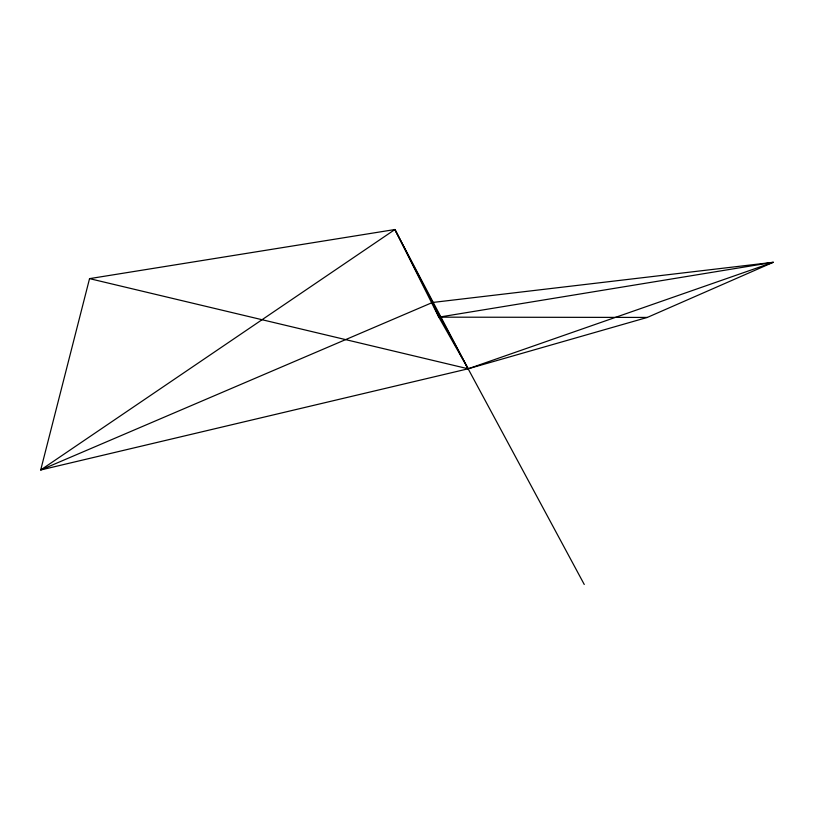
<?xml version="1.0" encoding="UTF-8"?>
<svg xmlns="http://www.w3.org/2000/svg" width="814" height="814" viewBox="0 0 814 814"><rect width="100%" height="100%" fill="white"/><g stroke="black" fill="none" stroke-linecap="round" stroke-linejoin="round"><path stroke-width="1.22" d="M89.55 278.632L40.7 469.983L468.142 368.793L647.303 317.429L773.3 262.281L432.438 302.493L40.7 469.983L394.912 229.528L468.142 368.793L773.3 262.281L438.838 317.165L394.912 229.528L89.55 278.632L468.142 368.793L438.838 317.165L432.438 302.493L394.912 229.528M438.838 317.165L647.303 317.429M432.438 302.493L584.259 584.472"/></g></svg>
